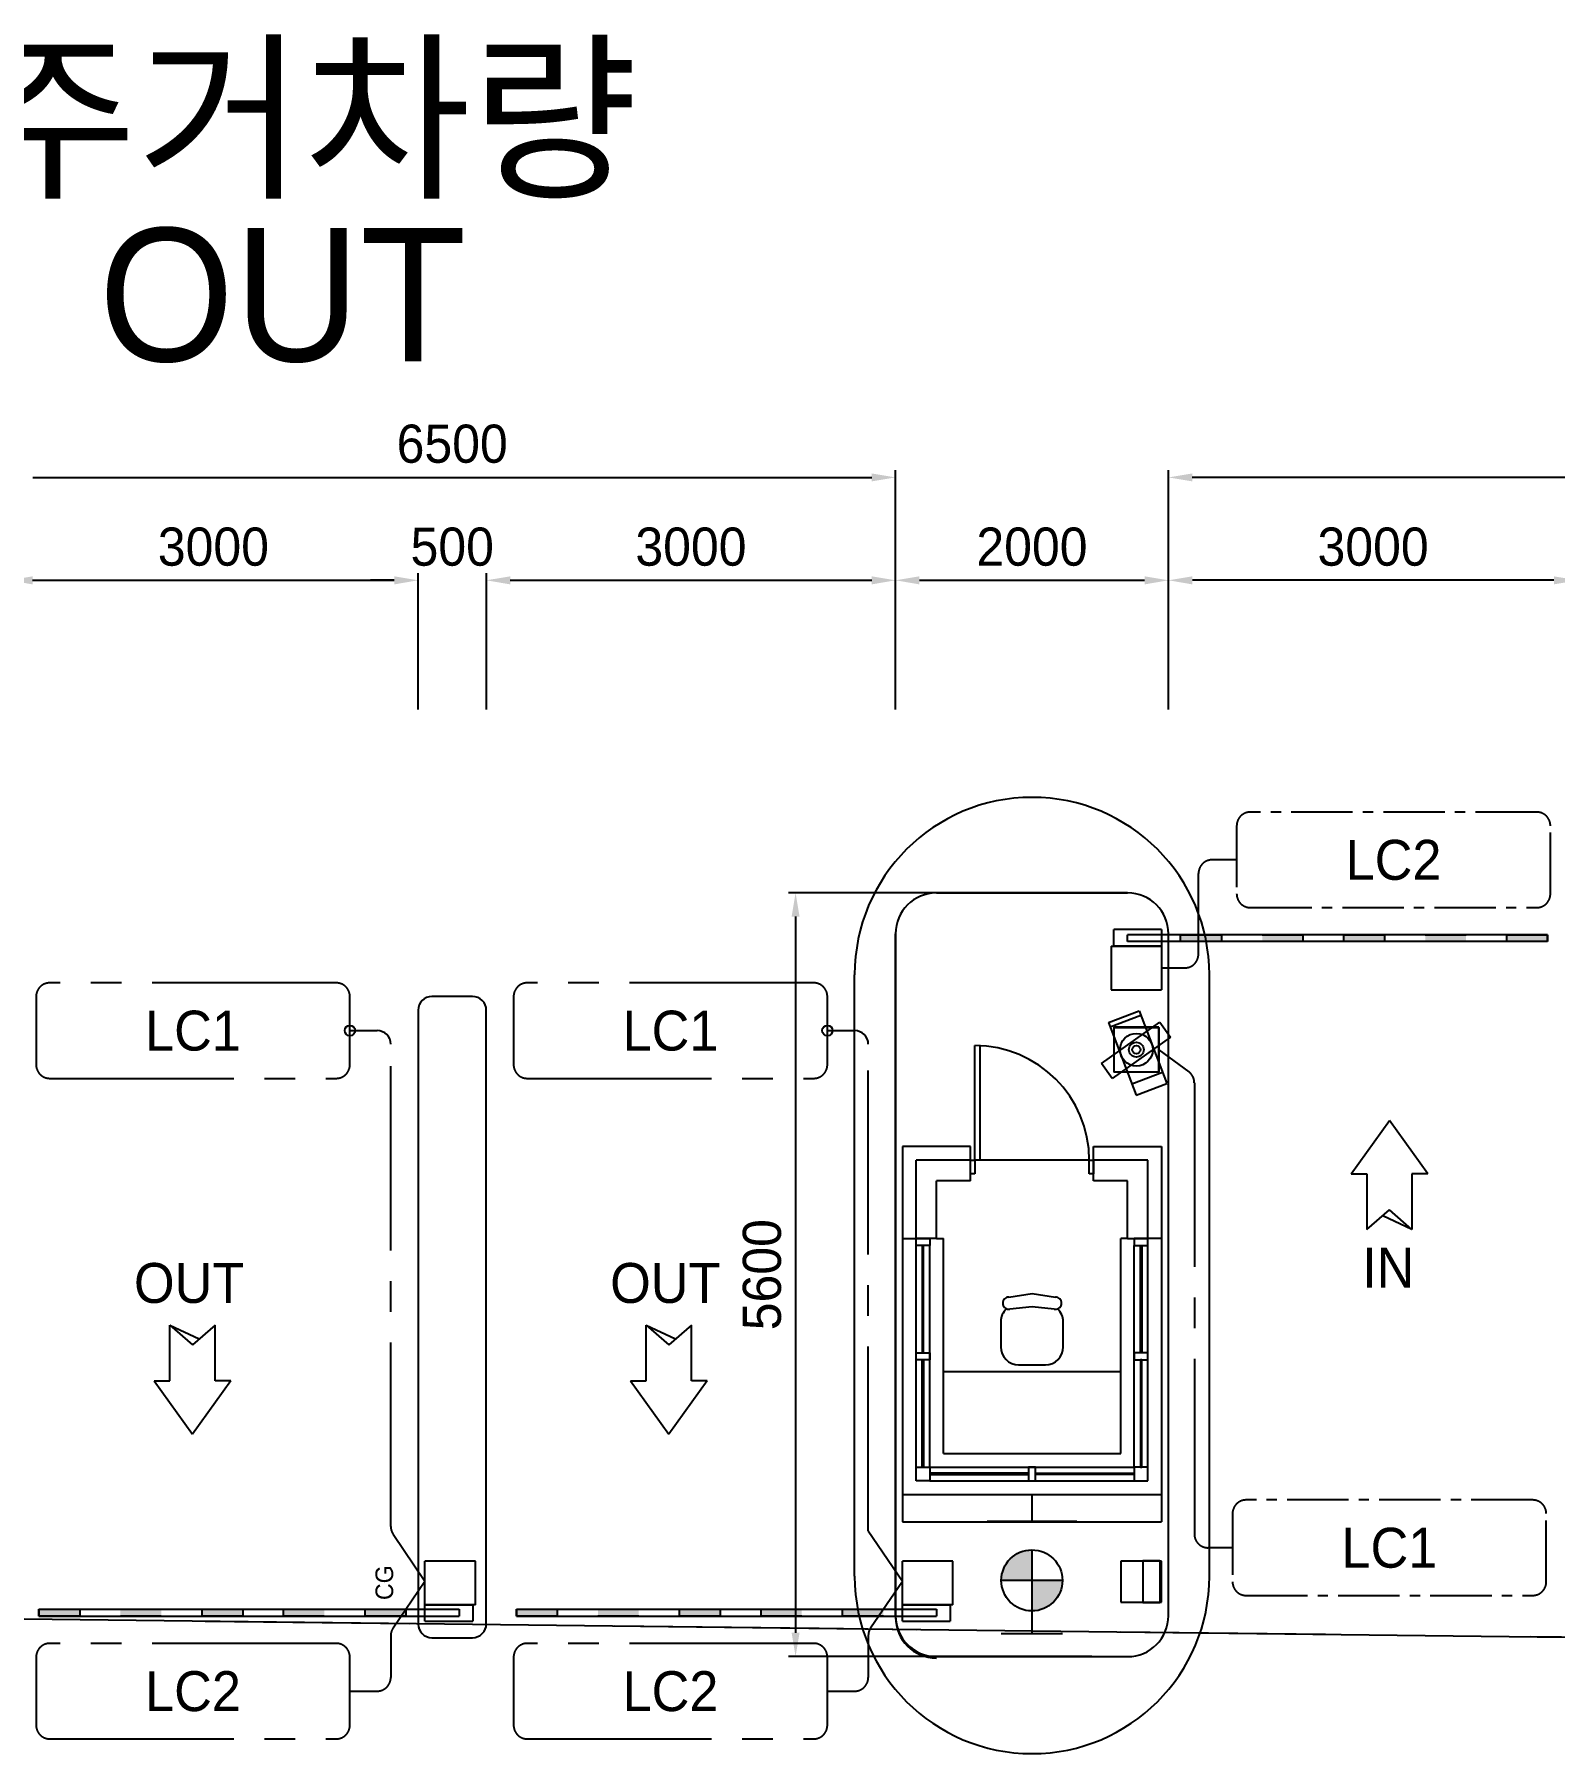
# Model space of a CAD drawing. Header units: millimetres. Extents: x 29838256 to 30236675, y -914750 to -833241.
# Drawn here: x 29924630 to 29935775, y -859853 to -847247 of the extents above; entities that cross this region are included whole.
import ezdxf
from ezdxf.enums import TextEntityAlignment as Align

# ---------------------------------------------------------------- set-up
doc = ezdxf.new("R2010")
doc.units = ezdxf.units.MM
doc.header["$LTSCALE"] = 600
doc.header["$MEASUREMENT"] = 0
doc.header["$PDSIZE"] = 1000
doc.linetypes.add('CENTER2', pattern=[1.125, 0.75, -0.125, 0.125, -0.125])
doc.linetypes.add('HIDDEN', pattern=[2, 1, -1])
doc.layers.get('0').update_dxf_attribs({"linetype": 'CONTINUOUS'})
doc.layers.get('DEFPOINTS').update_dxf_attribs({"linetype": 'CONTINUOUS'})
for name, color, linetype in [('e-plan', 9, 'CONTINUOUS'), ('e-text', 6, 'CONTINUOUS'), ('e-text-box', 7, 'CONTINUOUS'), ('Parking-D', 1, 'CONTINUOUS'), ('Parking-S', 3, 'CONTINUOUS')]:
    doc.layers.add(name, color=color, linetype=linetype)
doc.styles.add('돋움', font='Dotum.TTF')
doc.dimstyles.new('PARKING', dxfattribs={"dimscale": 1.5, "dimtxt": 80, "dimasz": 50, "dimexe": 15, "dimexo": 10, "dimgap": 30, "dimtad": 1, "dimdec": 0, "dimzin": 0, "dimdsep": 46, "dimtxsty": '돋움', "dimcen": 0.09, "dimclrd": 1, "dimclre": 1, "dimclrt": 3, "dimadec": 0, "dimazin": 0, "dimtfac": 1, "dimtdec": 0, "dimtix": 1, "dimtofl": 0, "dimtmove": 0, "dimatfit": 3, "dimfxl": 1, "dimtolj": 1, "dimtzin": 0, "dimarcsym": 0})

# ---------------------------------------------------------------- blocks, each defined once
blk = doc.blocks.new('*D1')
at = {"layer": 'DEFPOINTS', "color": 0, "transparency": 16777216}
for p in [(29932944, -851250), (29932944, -852232), (29935944, -852232)]:
    blk.add_point(p, dxfattribs=at)
at = {"layer": 'Parking-D', "color": 1, "lineweight": -2, "transparency": 16777216}
for p, q in [((29932944, -852197), (29932944, -851198)), ((29935944, -852197), (29935944, -851198)), ((29935769, -851250), (29933119, -851250))]:
    blk.add_line(p, q, dxfattribs=at)
at = {"layer": 'Parking-D', "color": 1, "transparency": 16777216}
for points in [[(29933119, -851221), (29933119, -851280), (29932944, -851250)], [(29935769, -851221), (29935769, -851280), (29935944, -851250)]]:
    blk.add_solid(points, dxfattribs=at)
at = {"layer": 'Parking-D', "color": 3, "transparency": 16777216, "insert": (29934444, -851005), "char_height": 280, "attachment_point": 5, "style": '돋움'}
blk.add_mtext('\\A1;3000', dxfattribs=at)
blk = doc.blocks.new('*D4')
at = {"layer": 'DEFPOINTS', "color": 0, "transparency": 16777216}
for p in [(29935944, -851250), (29935944, -852232), (29936444, -852232)]:
    blk.add_point(p, dxfattribs=at)
at = {"layer": 'Parking-D', "color": 1, "lineweight": -2, "transparency": 16777216}
for p, q in [((29935944, -852197), (29935944, -851198)), ((29936444, -852197), (29936444, -851198)), ((29935769, -851250), (29935594, -851250)), ((29936619, -851250), (29936794, -851250))]:
    blk.add_line(p, q, dxfattribs=at)
at = {"layer": 'Parking-D', "color": 1, "transparency": 16777216}
for points in [[(29935769, -851221), (29935769, -851280), (29935944, -851250)], [(29936619, -851221), (29936619, -851280), (29936444, -851250)]]:
    blk.add_solid(points, dxfattribs=at)
at = {"layer": 'Parking-D', "color": 3, "transparency": 16777216, "insert": (29936194, -851005), "char_height": 280, "attachment_point": 5, "style": '돋움'}
blk.add_mtext('\\A1;500', dxfattribs=at)
blk = doc.blocks.new('*D5')
at = {"layer": 'DEFPOINTS', "color": 0, "transparency": 16777216}
for p in [(29930943, -851250), (29927943, -852232), (29930943, -852232)]:
    blk.add_point(p, dxfattribs=at)
at = {"layer": 'Parking-D', "color": 1, "lineweight": -2, "transparency": 16777216}
for p, q in [((29927943, -852197), (29927943, -851198)), ((29930943, -852197), (29930943, -851198)), ((29928118, -851250), (29930768, -851250))]:
    blk.add_line(p, q, dxfattribs=at)
at = {"layer": 'Parking-D', "color": 1, "transparency": 16777216}
for points in [[(29928118, -851221), (29928118, -851280), (29927943, -851250)], [(29930768, -851221), (29930768, -851280), (29930943, -851250)]]:
    blk.add_solid(points, dxfattribs=at)
at = {"layer": 'Parking-D', "color": 3, "transparency": 16777216, "insert": (29929443, -851005), "char_height": 280, "attachment_point": 5, "style": '돋움'}
blk.add_mtext('\\A1;3000', dxfattribs=at)
blk = doc.blocks.new('*D7')
at = {"layer": 'DEFPOINTS', "color": 0, "transparency": 16777216}
for p in [(29927443, -851250), (29924442, -852232), (29927443, -852232)]:
    blk.add_point(p, dxfattribs=at)
at = {"layer": 'Parking-D', "color": 1, "lineweight": -2, "transparency": 16777216}
for p, q in [((29924442, -852197), (29924442, -851198)), ((29927443, -852197), (29927443, -851198)), ((29924617, -851250), (29927268, -851250))]:
    blk.add_line(p, q, dxfattribs=at)
at = {"layer": 'Parking-D', "color": 1, "transparency": 16777216}
for points in [[(29924617, -851221), (29924617, -851280), (29924442, -851250)], [(29927268, -851221), (29927268, -851280), (29927443, -851250)]]:
    blk.add_solid(points, dxfattribs=at)
at = {"layer": 'Parking-D', "color": 3, "transparency": 16777216, "insert": (29925942, -851005), "char_height": 280, "attachment_point": 5, "style": '돋움'}
blk.add_mtext('\\A1;3000', dxfattribs=at)
blk = doc.blocks.new('*D8')
at = {"layer": 'DEFPOINTS', "color": 0, "transparency": 16777216}
for p in [(29927943, -851250), (29927443, -852232), (29927943, -852232)]:
    blk.add_point(p, dxfattribs=at)
at = {"layer": 'Parking-D', "color": 1, "lineweight": -2, "transparency": 16777216}
for p, q in [((29927443, -852197), (29927443, -851198)), ((29927943, -852197), (29927943, -851198)), ((29927268, -851250), (29927093, -851250)), ((29928118, -851250), (29928293, -851250))]:
    blk.add_line(p, q, dxfattribs=at)
at = {"layer": 'Parking-D', "color": 1, "transparency": 16777216}
for points in [[(29927268, -851221), (29927268, -851280), (29927443, -851250)], [(29928118, -851221), (29928118, -851280), (29927943, -851250)]]:
    blk.add_solid(points, dxfattribs=at)
at = {"layer": 'Parking-D', "color": 3, "transparency": 16777216, "insert": (29927693, -851005), "char_height": 280, "attachment_point": 5, "style": '돋움'}
blk.add_mtext('\\A1;500', dxfattribs=at)
blk = doc.blocks.new('*D9')
at = {"layer": 'DEFPOINTS', "color": 0, "transparency": 16777216}
for p in [(29932944, -851250), (29930943, -852232), (29932944, -852232)]:
    blk.add_point(p, dxfattribs=at)
at = {"layer": 'Parking-D', "color": 1, "lineweight": -2, "transparency": 16777216}
for p, q in [((29930943, -852197), (29930943, -851198)), ((29932944, -852197), (29932944, -851198)), ((29931118, -851250), (29932769, -851250))]:
    blk.add_line(p, q, dxfattribs=at)
at = {"layer": 'Parking-D', "color": 1, "transparency": 16777216}
for points in [[(29931118, -851221), (29931118, -851280), (29930943, -851250)], [(29932769, -851221), (29932769, -851280), (29932944, -851250)]]:
    blk.add_solid(points, dxfattribs=at)
at = {"layer": 'Parking-D', "color": 3, "transparency": 16777216, "insert": (29931943, -851005), "char_height": 280, "attachment_point": 5, "style": '돋움'}
blk.add_mtext('\\A1;2000', dxfattribs=at)
blk = doc.blocks.new('*D915')
at = {"layer": 'DEFPOINTS', "color": 0, "transparency": 16777216}
for p in [(29932418, -853541), (29930210, -859141), (29932418, -859141)]:
    blk.add_point(p, dxfattribs=at)
at = {"layer": 'Parking-D', "color": 1, "lineweight": -2, "transparency": 16777216}
for p, q in [((29932383, -853541), (29930158, -853541)), ((29930210, -853716), (29930210, -858966)), ((29932383, -859141), (29930158, -859141))]:
    blk.add_line(p, q, dxfattribs=at)
at = {"layer": 'Parking-D', "color": 1, "transparency": 16777216}
for points in [[(29930181, -853716), (29930239, -853716), (29930210, -853541)], [(29930181, -858966), (29930239, -858966), (29930210, -859141)]]:
    blk.add_solid(points, dxfattribs=at)
at = {"layer": 'Parking-D', "color": 3, "transparency": 16777216, "insert": (29929965, -856341), "char_height": 280, "attachment_point": 5, "rotation": 90, "style": '돋움'}
blk.add_mtext('\\A1;5600', dxfattribs=at)

msp = doc.modelspace()

# ---------------------------------------------------------------- hatches: boundary and pattern name
at = {"layer": 'Parking-S'}
h = msp.add_hatch(color=3, dxfattribs=at)
h.paths.add_polyline_path([(29932166.1, -858582.7), (29931942.2, -858582.7), (29931942.2, -858806.6, 0.4142136)])
h.paths.add_polyline_path([(29931942.2, -858358.7, 0.4142136), (29931718.2, -858582.7), (29931942.2, -858582.7)])

# ---------------------------------------------------------------- linework, layer by layer
at = {"color": 4}
for p, q in [((29926942.6, -854551.6), (29927142.6, -854551.6)), ((29930443.2, -854551.6), (29930643.2, -854551.6))]:
    msp.add_line(p, q, dxfattribs=at)
for centre in [(29926942.6, -854551.6), (29930443.2, -854551.6)]:
    msp.add_circle(centre, 38.2, dxfattribs=at)
for centre in [(29927142.6, -854651.6), (29930643.2, -854651.6)]:
    msp.add_arc(centre, 100, 0, 90, dxfattribs=at)
at = {"layer": 'e-plan'}
for p, q in [((29931243.3, -853541.5), (29932643.5, -853541.5)), ((29930943.2, -858852.3), (29930943.2, -853841.5)), ((29932943.6, -858852.3), (29932943.6, -853841.5)), ((29930643.2, -858552.3), (29930643.2, -854141.6)), ((29933243.6, -858552.3), (29933243.6, -854141.6)), ((29931523.3, -855501.8), (29931523.3, -854661.6)), ((29931563.3, -855501.8), (29931563.3, -854662.6)), ((29931493.3, -855401.8), (29930993.2, -855401.8)), ((29930993.2, -855401.8), (29930993.2, -856076.9)), ((29931493.3, -855501.8), (29931493.3, -855401.8)), ((29932393.5, -855501.8), (29932393.5, -855401.8)), ((29932393.5, -855401.8), (29932893.6, -855401.8)), ((29932893.6, -855401.8), (29932893.6, -856076.9)), ((29931093.3, -856076.9), (29931093.3, -855501.8)), ((29931493.3, -855501.8), (29931093.3, -855501.8)), ((29931493.3, -855651.8), (29931493.3, -855501.8)), ((29931493.3, -855601.8), (29931493.3, -855501.8)), ((29931493.3, -855501.8), (29931523.3, -855501.8)), ((29931523.3, -855601.8), (29931493.3, -855601.8)), ((29932363.5, -855501.8), (29931523.3, -855501.8)), ((29931523.3, -855501.8), (29931523.3, -855601.8)), ((29932363.5, -855601.8), (29932363.5, -855501.8)), ((29932363.5, -855501.8), (29932393.5, -855501.8)), ((29932393.5, -855601.8), (29932363.5, -855601.8)), ((29932793.5, -855501.8), (29932393.5, -855501.8)), ((29932393.5, -855651.8), (29932393.5, -855501.8)), ((29932393.5, -855501.8), (29932393.5, -855601.8)), ((29932793.5, -856076.9), (29932793.5, -855501.8)), ((29931243.3, -856076.9), (29931243.3, -855651.8)), ((29931493.3, -855651.8), (29931243.3, -855651.8)), ((29932643.5, -855651.8), (29932393.5, -855651.8)), ((29932643.5, -856076.9), (29932643.5, -855651.8)), ((29930993.2, -856076.9), (29930993.2, -857952.2)), ((29930993.2, -856076.9), (29931093.3, -856076.9)), ((29931243.3, -856076.9), (29931093.3, -856076.9)), ((29931093.3, -856126.9), (29931093.3, -856076.9)), ((29931093.3, -856076.9), (29931193.3, -856076.9)), ((29931093.3, -857752.2), (29931093.3, -856126.9)), ((29931193.3, -856126.9), (29931093.3, -856126.9)), ((29931138.3, -856126.9), (29931138.3, -856914.5)), ((29931148.3, -856126.9), (29931138.3, -856126.9)), ((29931148.3, -856914.5), (29931148.3, -856126.9)), ((29931193.3, -856076.9), (29931193.3, -856126.9)), ((29931193.3, -857752.2), (29931193.3, -856126.9)), ((29931243.3, -856076.9), (29931293.3, -856076.9)), ((29931293.3, -857652.1), (29931293.3, -856076.9)), ((29932593.5, -857652.1), (29932593.5, -856076.9)), ((29932643.5, -856076.9), (29932593.5, -856076.9)), ((29932643.5, -856076.9), (29932793.5, -856076.9)), ((29932793.5, -856076.9), (29932693.5, -856076.9)), ((29932693.5, -856076.9), (29932693.5, -856126.9)), ((29932693.5, -857752.2), (29932693.5, -856126.9)), ((29932693.5, -856126.9), (29932793.5, -856126.9)), ((29932738.5, -856914.5), (29932738.5, -856126.9)), ((29932738.5, -856126.9), (29932748.5, -856126.9)), ((29932748.5, -856126.9), (29932748.5, -856914.5)), ((29932893.6, -856076.9), (29932793.5, -856076.9)), ((29932793.5, -856126.9), (29932793.5, -856076.9)), ((29932793.5, -857752.2), (29932793.5, -856126.9)), ((29932893.6, -856076.9), (29932893.6, -857952.2)), ((29931772.8, -856506.1), (29931943.7, -856479)), ((29931943.7, -856479), (29931943.7, -856478.9)), ((29931943.7, -856478.9), (29931944.1, -856479)), ((29931944.1, -856479), (29931944.5, -856478.9)), ((29931944.5, -856478.9), (29931944.5, -856479)), ((29931944.5, -856479), (29932115.3, -856506.1)), ((29931944.1, -856577.8), (29931781.3, -856593.7)), ((29932106.9, -856593.7), (29931944.1, -856577.8)), ((29931714.5, -856686.4), (29931714.5, -856871.1)), ((29932172.3, -856871.1), (29932172.3, -856686.4)), ((29931093.3, -856964.5), (29931093.3, -856914.5)), ((29931093.3, -856914.5), (29931193.3, -856914.5)), ((29931193.3, -856964.5), (29931093.3, -856964.5)), ((29931138.3, -856914.5), (29931148.3, -856914.5)), ((29931138.3, -857752.2), (29931138.3, -856964.5)), ((29931138.3, -856964.5), (29931148.3, -856964.5)), ((29931148.3, -856964.5), (29931148.3, -857752.2)), ((29931193.3, -856914.5), (29931193.3, -856964.5)), ((29931845.3, -857002), (29932041.5, -857002)), ((29932793.5, -856914.5), (29932693.5, -856914.5)), ((29932693.5, -856914.5), (29932693.5, -856964.5)), ((29932693.5, -856964.5), (29932793.5, -856964.5)), ((29932748.5, -856914.5), (29932738.5, -856914.5)), ((29932748.5, -856964.5), (29932738.5, -856964.5)), ((29932738.5, -856964.5), (29932738.5, -857752.2)), ((29932748.5, -857752.2), (29932748.5, -856964.5)), ((29932793.5, -856964.5), (29932793.5, -856914.5)), ((29931293.3, -857052), (29932593.5, -857052)), ((29931093.3, -857852.2), (29931093.3, -857752.2)), ((29931093.3, -857752.2), (29931193.3, -857752.2)), ((29931148.3, -857752.2), (29931138.3, -857752.2)), ((29931193.3, -857752.2), (29932693.5, -857752.2)), ((29931193.3, -857752.2), (29931193.3, -857852.2)), ((29931293.3, -857652.1), (29932593.5, -857652.1)), ((29931968.4, -857752.2), (29931918.4, -857752.2)), ((29931918.4, -857752.2), (29931918.4, -857852.2)), ((29931968.4, -857852.2), (29931968.4, -857752.2)), ((29932793.5, -857752.2), (29932693.5, -857752.2)), ((29932693.5, -857752.2), (29932693.5, -857852.2)), ((29932738.5, -857752.2), (29932748.5, -857752.2)), ((29932793.5, -857852.2), (29932793.5, -857752.2)), ((29931193.3, -857852.2), (29931093.3, -857852.2)), ((29931918.4, -857797.2), (29931193.3, -857797.2)), ((29931193.3, -857797.2), (29931193.3, -857807.2)), ((29931193.3, -857807.2), (29931918.4, -857807.2)), ((29931193.3, -857852.2), (29932693.5, -857852.2)), ((29931918.4, -857807.2), (29931918.4, -857797.2)), ((29931918.4, -857852.2), (29931968.4, -857852.2)), ((29931968.4, -857807.2), (29931968.4, -857797.2)), ((29931968.4, -857797.2), (29932693.5, -857797.2)), ((29932693.5, -857807.2), (29931968.4, -857807.2)), ((29932693.5, -857797.2), (29932693.5, -857807.2)), ((29932693.5, -857852.2), (29932793.5, -857852.2)), ((29930993.2, -857952.2), (29932893.6, -857952.2)), ((29930993.2, -857952.2), (29930993.2, -858152.2)), ((29931943.4, -858152.2), (29931943.4, -857952.2)), ((29932893.6, -857952.2), (29932893.6, -858152.2)), ((29930993.2, -858152.2), (29932893.6, -858152.2)), ((29931243.3, -859141.5), (29932643.5, -859141.5))]:
    msp.add_line(p, q, dxfattribs=at)
at = {"layer": 'e-plan', "linetype": 'HIDDEN', "ltscale": 2.5}
for p, q in [((29930382, -858936.4), (29917566.1, -858788.5)), ((29930382, -858936.4), (29917566.1, -858788.5)), ((29946094.7, -859117.8), (29930382, -858936.4)), ((29946094.7, -859117.8), (29930382, -858936.4))]:
    msp.add_line(p, q, dxfattribs=at)
at = {"layer": 'e-plan', "color": 9, "ltscale": 0.5}
msp.add_line((29923938.9, -858856.9), (29939969.7, -859046.5), dxfattribs=at)
at = {"layer": 'e-plan'}
for centre, radius, start, end in [((29931943.4, -854141.6), 1300.2, 0, 180), ((29931243.3, -853841.5), 300, 90, 180), ((29932643.5, -853841.5), 300, 0, 90), ((29931523.3, -855501.8), 840.1, 0, 90), ((29931772.9, -856550), 44, 112.64197, 135.19503), ((29931772.8, -856549.8), 43.7, 90.00536, 112.63447), ((29932115.3, -856549.8), 43.7, 67.36554, 89.99463), ((29932115.2, -856550), 44, 44.80497, 67.35803), ((29931845.5, -856686.4), 130.9, 132.97073, 180.02845), ((29931773.3, -856550.3), 44.5, 157.63377, 180.00525), ((29931773.3, -856550.3), 44.5, 179.99475, 202.36623), ((29931773.1, -856550.2), 44.3, 135.19492, 157.64128), ((29931773.1, -856550.4), 44.3, 202.35873, 224.80509), ((29931772.9, -856550.6), 44, 224.80497, 247.35803), ((29931772.8, -856550.8), 43.7, 247.36553, 269.99463), ((29931772.8, -856550.8), 43.7, 270.00064, 281.13995), ((29932115.3, -856550.8), 43.7, 258.86006, 269.99935), ((29932115.3, -856550.8), 43.7, 270.00536, 292.63446), ((29932041.3, -856686.4), 130.9, 359.97166, 46.79189), ((29932115.2, -856550.6), 44, 292.64197, 315.19503), ((29932115, -856550.2), 44.3, 22.35873, 44.80509), ((29932115, -856550.4), 44.3, 315.19491, 337.64127), ((29932114.8, -856550.3), 44.5, 359.99475, 22.36623), ((29932114.8, -856550.3), 44.5, 337.63376, 0.00524), ((29931845.4, -856871.2), 130.9, 179.96112, 269.96112), ((29932041.4, -856871.2), 130.9, 270.03888, 0.03888), ((29931943.4, -858552.3), 1300.2, 180, 0), ((29931243.3, -858852.3), 300, 180, 270), ((29932643.5, -858841.4), 300, 270, 0)]:
    msp.add_arc(centre, radius, start, end, dxfattribs=at)
at = {"layer": 'e-text-box'}
msp.add_line((29931614.2, -858148.8), (29932272.6, -858148.8), dxfattribs=at)
at = {"layer": 'Parking-D', "color": 1}
for p, q in [((29930943.2, -852196.9, 1073.6), (29930943.2, -850443.1, 1073.6)), ((29932943.6, -852196.9, 1073.6), (29932943.6, -850443.1, 1073.6)), ((29924617.2, -850495.6, 1073.6), (29930768.2, -850495.6, 1073.6)), ((29939269.7, -850495.6, 1073.6), (29933118.6, -850495.6, 1073.6))]:
    msp.add_line(p, q, dxfattribs=at)
for points in [[(29930768.2, -850466.5, 1073.6), (29930768.2, -850524.8, 1073.6), (29930943.2, -850495.6, 1073.6)], [(29933118.6, -850466.5, 1073.6), (29933118.6, -850524.8, 1073.6), (29932943.6, -850495.6, 1073.6)]]:
    msp.add_solid(points, dxfattribs=at)
at = {"layer": 'Parking-S', "color": 4, "linetype": 'CENTER2', "ltscale": 3}
for p, q in [((29933443.7, -853299.4), (29933263.9, -853299.4)), ((29933163.9, -853991.5), (29933163.9, -853399.4)), ((29927242.6, -858187.9), (29927242.6, -854651.6)), ((29930743.2, -858218.6), (29930743.2, -854651.6)), ((29933133.5, -854933.7), (29933133.5, -858242.9)), ((29933413.3, -858342.9), (29933233.5, -858342.9)), ((29927242.6, -858986.7), (29927242.6, -859294.4)), ((29930743.2, -858986.7), (29930743.2, -859294.4)), ((29926942.6, -859394.4), (29927142.6, -859394.4)), ((29930443.2, -859394.4), (29930643.2, -859394.4))]:
    msp.add_line(p, q, dxfattribs=at)
at = {"layer": 'Parking-S', "color": 2}
for p, q in [((29932643.5, -853541.5), (29931243.3, -853541.5)), ((29930943.2, -853841.5), (29930943.2, -858852.3)), ((29932943.6, -858852.3), (29932943.6, -853841.5)), ((29932452.4, -854792.7), (29932879.6, -854488.9)), ((29932503.8, -854491.3), (29932728.2, -854405.9)), ((29932503.8, -854491.3), (29932706.7, -855024.1)), ((29932516.3, -854524), (29932740.6, -854438.6)), ((29932728.2, -854405.9), (29932931, -854938.7)), ((29932879.6, -854488.9), (29932957.6, -854598.6)), ((29932957.6, -854598.6), (29932530.5, -854902.5)), ((29932543.9, -854527.6), (29932872.5, -854527.6)), ((29932543.9, -854527.6), (29932543.9, -854856.3)), ((29932544.5, -854855.7), (29932544.5, -854527)), ((29932873.2, -854527), (29932544.5, -854527)), ((29932872.5, -854527.6), (29932872.5, -854856.3)), ((29932873.2, -854855.7), (29932873.2, -854527)), ((29932530.5, -854902.5), (29932452.4, -854792.7)), ((29932872.5, -854856.3), (29932543.9, -854856.3)), ((29932873.2, -854855.7), (29932544.5, -854855.7)), ((29932900.8, -854859.3), (29932676.4, -854944.7)), ((29932706.7, -855024.1), (29932931, -854938.7)), ((29932893.6, -858442.3), (29932593.5, -858442.3)), ((29932593.5, -858442.3), (29932593.5, -858742.3)), ((29932756.5, -858437.3), (29932881.6, -858437.3)), ((29932756.5, -858437.3), (29932756.5, -858747.3)), ((29932881.6, -858437.3), (29932881.6, -858747.3)), ((29932893.6, -858742.3), (29932893.6, -858442.3)), ((29932593.5, -858742.3), (29932893.6, -858742.3)), ((29932881.6, -858747.3), (29932756.5, -858747.3)), ((29931243.3, -859141.5), (29932643.5, -859141.5))]:
    msp.add_line(p, q, dxfattribs=at)
at = {"layer": 'Parking-S', "color": 2, "linetype": 'Continuous'}
for p, q in [((29932893.6, -853811.5), (29932542.2, -853811.5)), ((29932542.2, -853931.5), (29932542.2, -853811.5)), ((29932643, -853899.3), (29932643, -853849.5)), ((29935723.4, -853849.5), (29932643, -853849.5)), ((29932893.6, -853811.5), (29932893.6, -853931.5)), ((29935723.4, -853899.3), (29935723.4, -853849.5)), ((29935723.4, -853849.5), (29935723.4, -853899.3)), ((29935723.4, -853849.5), (29935723.4, -853899.3)), ((29932523.5, -853931.5), (29932893.6, -853931.5)), ((29932523.5, -853931.5), (29932523.5, -854251.6)), ((29932893.6, -853931.5), (29932542.2, -853931.5)), ((29935723.4, -853899.3), (29932643, -853899.3)), ((29932893.6, -853931.5), (29932893.6, -854251.6)), ((29932523.5, -854251.6), (29932893.6, -854251.6)), ((29927862.7, -858442.3), (29927492.7, -858442.3)), ((29927492.7, -858762.3), (29927492.7, -858442.3)), ((29927862.7, -858762.3), (29927862.7, -858442.3)), ((29930993.2, -858762.3), (29930993.2, -858442.3)), ((29931363.3, -858442.3), (29930993.2, -858442.3)), ((29931363.3, -858762.3), (29931363.3, -858442.3)), ((29927862.7, -858762.3), (29927492.7, -858762.3)), ((29927492.7, -858762.3), (29927844.1, -858762.3)), ((29927492.7, -858882.3), (29927492.7, -858762.3)), ((29927844.1, -858762.3), (29927844.1, -858882.3)), ((29930993.2, -858882.3), (29930993.2, -858762.3)), ((29930993.2, -858762.3), (29931344.6, -858762.3)), ((29931363.3, -858762.3), (29930993.2, -858762.3)), ((29931344.6, -858762.3), (29931344.6, -858882.3)), ((29924662.9, -858794.5), (29924662.9, -858844.3)), ((29924662.9, -858844.3), (29924662.9, -858794.5)), ((29924662.9, -858844.3), (29924662.9, -858794.5)), ((29924662.9, -858794.5), (29927743.3, -858794.5)), ((29924662.9, -858844.3), (29927743.3, -858844.3)), ((29927492.7, -858882.3), (29927844.1, -858882.3)), ((29927743.3, -858794.5), (29927743.3, -858844.3)), ((29928163.5, -858794.5), (29931243.9, -858794.5)), ((29928163.5, -858844.3), (29928163.5, -858794.5)), ((29928163.5, -858844.3), (29928163.5, -858794.5)), ((29928163.5, -858794.5), (29928163.5, -858844.3)), ((29928163.5, -858844.3), (29931243.9, -858844.3)), ((29930993.2, -858882.3), (29931344.6, -858882.3)), ((29931243.9, -858794.5), (29931243.9, -858844.3))]:
    msp.add_line(p, q, dxfattribs=at)
at = {"layer": 'Parking-S', "color": 1, "linetype": 'Continuous'}
for p, q in [((29933033.1, -853899.3), (29933033.1, -853849.5)), ((29933033.1, -853849.5), (29933332, -853849.5)), ((29933332, -853849.5), (29933332, -853899.3)), ((29933630.9, -853849.5), (29933929.8, -853849.5)), ((29933929.8, -853849.5), (29933929.8, -853899.3)), ((29934228.7, -853849.5), (29934527.7, -853849.5)), ((29934228.7, -853899.3), (29934228.7, -853849.5)), ((29934527.7, -853849.5), (29934527.7, -853899.3)), ((29934826.6, -853849.5), (29935125.5, -853849.5)), ((29935424.4, -853849.5), (29935723.4, -853849.5)), ((29935424.4, -853899.3), (29935424.4, -853849.5)), ((29933332, -853899.3), (29933033.1, -853899.3)), ((29933929.8, -853899.3), (29933630.9, -853899.3)), ((29934527.7, -853899.3), (29934228.7, -853899.3)), ((29935125.5, -853899.3), (29934826.6, -853899.3)), ((29935723.4, -853899.3), (29935424.4, -853899.3)), ((29924662.9, -858794.5), (29924961.8, -858794.5)), ((29924961.8, -858844.3), (29924662.9, -858844.3)), ((29924961.8, -858794.5), (29924961.8, -858844.3)), ((29925260.7, -858794.5), (29925559.6, -858794.5)), ((29925559.6, -858844.3), (29925260.7, -858844.3)), ((29925858.6, -858794.5), (29926157.5, -858794.5)), ((29925858.6, -858844.3), (29925858.6, -858794.5)), ((29926157.5, -858844.3), (29925858.6, -858844.3)), ((29926157.5, -858794.5), (29926157.5, -858844.3)), ((29926456.4, -858794.5), (29926755.3, -858794.5)), ((29926456.4, -858844.3), (29926456.4, -858794.5)), ((29926755.3, -858844.3), (29926456.4, -858844.3)), ((29927054.2, -858844.3), (29927054.2, -858794.5)), ((29927054.2, -858794.5), (29927353.2, -858794.5)), ((29927353.2, -858844.3), (29927054.2, -858844.3)), ((29927353.2, -858794.5), (29927353.2, -858844.3)), ((29928163.5, -858794.5), (29928462.4, -858794.5)), ((29928462.4, -858844.3), (29928163.5, -858844.3)), ((29928462.4, -858794.5), (29928462.4, -858844.3)), ((29928761.3, -858794.5), (29929060.2, -858794.5)), ((29929060.2, -858844.3), (29928761.3, -858844.3)), ((29929359.1, -858844.3), (29929359.1, -858794.5)), ((29929359.1, -858794.5), (29929658.1, -858794.5)), ((29929658.1, -858844.3), (29929359.1, -858844.3)), ((29929658.1, -858794.5), (29929658.1, -858844.3)), ((29929957, -858844.3), (29929957, -858794.5)), ((29929957, -858794.5), (29930255.9, -858794.5)), ((29930255.9, -858844.3), (29929957, -858844.3)), ((29930554.8, -858794.5), (29930853.7, -858794.5)), ((29930554.8, -858844.3), (29930554.8, -858794.5)), ((29930853.7, -858844.3), (29930554.8, -858844.3))]:
    msp.add_line(p, q, dxfattribs=at)
at = {"layer": 'Parking-S', "color": 4, "linetype": 'CENTER2'}
for p, q in [((29932893.6, -854091.5), (29933063.8, -854091.5)), ((29932873.2, -854692), (29933092.6, -854853)), ((29927259.9, -858244), (29927492.7, -858587.3)), ((29930743.2, -858218.6), (29930993.2, -858587.3)), ((29927259.9, -858930.6), (29927492.7, -858587.3)), ((29930760.4, -858930.6), (29930993.2, -858587.3))]:
    msp.add_line(p, q, dxfattribs=at)
at = {"layer": 'Parking-S', "color": 6}
for p, q in [((29934282.8, -855602), (29934563.5, -855210.1)), ((29934844.1, -855602), (29934563.5, -855210.1)), ((29934282.8, -855602), (29934397.9, -855602)), ((29934397.9, -855602), (29934397.9, -856010.1)), ((29934844.1, -855602), (29934729, -855602)), ((29934729, -855602), (29934729, -856010.1)), ((29934397.9, -856010.1), (29934563.5, -855866.2)), ((29934729, -856010.1), (29934563.5, -855866.2)), ((29934729, -856010.1), (29934514.3, -855909)), ((29925623.8, -857119.3), (29925623.8, -856711.3)), ((29925623.8, -856711.3), (29925789.3, -856855.1)), ((29925623.8, -856711.3), (29925838.5, -856812.4)), ((29925954.9, -856711.3), (29925789.3, -856855.1)), ((29925954.9, -857119.3), (29925954.9, -856711.3)), ((29929114.8, -857119.3), (29929114.8, -856711.3)), ((29929114.8, -856711.3), (29929280.4, -856855.1)), ((29929114.8, -856711.3), (29929329.6, -856812.4)), ((29929445.9, -856711.3), (29929280.4, -856855.1)), ((29929445.9, -857119.3), (29929445.9, -856711.3)), ((29925508.7, -857119.3), (29925789.3, -857511.2)), ((29925508.7, -857119.3), (29925623.8, -857119.3)), ((29926070, -857119.3), (29925789.3, -857511.2)), ((29926070, -857119.3), (29925954.9, -857119.3)), ((29928999.7, -857119.3), (29929280.4, -857511.2)), ((29928999.7, -857119.3), (29929114.8, -857119.3)), ((29929561, -857119.3), (29929280.4, -857511.2)), ((29929561, -857119.3), (29929445.9, -857119.3))]:
    msp.add_line(p, q, dxfattribs=at)
at = {"layer": 'Parking-S', "color": 3}
for p, q in [((29931942.2, -858358.7), (29931942.2, -858973.9)), ((29932166.1, -858582.7), (29931718.2, -858582.7)), ((29932166.1, -858973.9), (29931718.2, -858973.9))]:
    msp.add_line(p, q, dxfattribs=at)
at = {"layer": 'Parking-S', "color": 0, "linetype": 'CENTER2', "elevation": 0}
for points in [[(29933443.7, -853049.4), (29933443.7, -853549.5, 0.4142136), (29933543.7, -853649.5), (29935644, -853649.5, 0.4142136), (29935744, -853549.5), (29935744, -853049.4, 0.4142136), (29935644, -852949.4), (29933543.7, -852949.4, 0.4142136)], [(29933413.3, -858092.9), (29933413.3, -858592.9, 0.4142136), (29933513.3, -858693), (29935613.6, -858693, 0.4142136), (29935713.7, -858592.9), (29935713.7, -858092.9, 0.4142136), (29935613.6, -857992.8), (29933513.3, -857992.8, 0.4142136)]]:
    msp.add_lwpolyline(points, format="xyb", close=True, dxfattribs=at)
at = {"layer": 'Parking-S', "color": 0, "linetype": 'CENTER2', "ltscale": 3, "elevation": 0}
for points in [[(29926942.6, -854801.7), (29926942.6, -854301.6, 0.4142136), (29926842.6, -854201.6), (29924742.2, -854201.6, 0.4142136), (29924642.2, -854301.6), (29924642.2, -854801.7, 0.4142136), (29924742.2, -854901.7), (29926842.6, -854901.7, 0.4142136)], [(29930443.2, -854801.7), (29930443.2, -854301.6, 0.4142136), (29930343.1, -854201.6), (29928242.8, -854201.6, 0.4142136), (29928142.8, -854301.6), (29928142.8, -854801.7, 0.4142136), (29928242.8, -854901.7), (29930343.1, -854901.7, 0.4142136)], [(29926942.6, -859644.5), (29926942.6, -859144.4, 0.4142136), (29926842.6, -859044.4), (29924742.2, -859044.4, 0.4142136), (29924642.2, -859144.4), (29924642.2, -859644.5, 0.4142136), (29924742.2, -859744.5), (29926842.6, -859744.5, 0.4142136)], [(29930443.2, -859644.5), (29930443.2, -859144.4, 0.4142136), (29930343.1, -859044.4), (29928242.8, -859044.4, 0.4142136), (29928142.8, -859144.4), (29928142.8, -859644.5, 0.4142136), (29928242.8, -859744.5), (29930343.1, -859744.5, 0.4142136)]]:
    msp.add_lwpolyline(points, format="xyb", close=True, dxfattribs=at)
at = {"layer": 'Parking-S', "color": 2, "elevation": 0}
msp.add_lwpolyline([(29927442.7, -858902.3, 0.4142136), (29927542.7, -859002.4), (29927842.7, -859002.4, 0.4142136), (29927942.7, -858902.3), (29927942.7, -854401.6, 0.4142136), (29927842.7, -854301.6), (29927542.7, -854301.6, 0.4142136), (29927442.7, -854401.6)], format="xyb", close=True, dxfattribs=at)
at = {"layer": 'Parking-S'}
for radius in [120, 54.4, 30]:
    msp.add_circle((29932708.5, -854691.6), radius, dxfattribs=at)
at = {"layer": 'Parking-S', "color": 3}
msp.add_circle((29931942.2, -858582.7), 224, dxfattribs=at)
at = {"layer": 'Parking-S', "color": 4, "linetype": 'CENTER2', "ltscale": 3}
for centre, start, end in [((29933263.9, -853399.4), 90, 180), ((29933063.8, -853991.5), 270, 0), ((29933033.4, -854933.7), 0, 53.72356), ((29933233.5, -858242.9), 180, 270), ((29927142.6, -859294.4), 270, 0), ((29930643.2, -859294.4), 270, 0)]:
    msp.add_arc(centre, 100, start, end, dxfattribs=at)
at = {"layer": 'Parking-S', "color": 2}
for centre, start, end in [((29931243.3, -853841.5), 90, 180), ((29932643.5, -853841.5), 0, 90), ((29931243.3, -858841.4), 180, 270), ((29932643.5, -858841.4), 270, 0)]:
    msp.add_arc(centre, 300, start, end, dxfattribs=at)
at = {"layer": 'Parking-S', "color": 4, "linetype": 'CENTER2'}
for centre, start, end in [((29927342.6, -858187.9), 180, 214.14454), ((29930843.2, -858986.7), 145.85546, 180)]:
    msp.add_arc(centre, 100, start, end, dxfattribs=at)
at = {"layer": 'Parking-S', "color": 0, "linetype": 'CENTER2'}
msp.add_arc((29927342.6, -858986.7), 100, 145.85546, 180, dxfattribs=at)
at = {"layer": 'Parking-S', "color": 1}
for points in [[(29933332, -853899.3), (29933033.1, -853899.3), (29933033.1, -853849.5)], [(29933332, -853899.3), (29933033.1, -853849.5), (29933332, -853849.5)], [(29933929.8, -853899.3), (29933630.9, -853899.3), (29933630.9, -853849.5)], [(29933929.8, -853899.3), (29933630.9, -853849.5), (29933929.8, -853849.5)], [(29934527.7, -853899.3), (29934228.7, -853899.3), (29934228.7, -853849.5)], [(29934527.7, -853899.3), (29934228.7, -853849.5), (29934527.7, -853849.5)], [(29935125.5, -853899.3), (29934826.6, -853899.3), (29934826.6, -853849.5)], [(29935125.5, -853899.3), (29934826.6, -853849.5), (29935125.5, -853849.5)], [(29935723.4, -853899.3), (29935424.4, -853899.3), (29935424.4, -853849.5)], [(29935723.4, -853899.3), (29935424.4, -853849.5), (29935723.4, -853849.5)], [(29924662.9, -858794.5), (29924961.8, -858794.5), (29924961.8, -858844.3)], [(29924662.9, -858794.5), (29924961.8, -858844.3), (29924662.9, -858844.3)], [(29925260.7, -858794.5), (29925559.6, -858794.5), (29925559.6, -858844.3)], [(29925260.7, -858794.5), (29925559.6, -858844.3), (29925260.7, -858844.3)], [(29925858.6, -858794.5), (29926157.5, -858794.5), (29926157.5, -858844.3)], [(29925858.6, -858794.5), (29926157.5, -858844.3), (29925858.6, -858844.3)], [(29926456.4, -858794.5), (29926755.3, -858794.5), (29926755.3, -858844.3)], [(29926456.4, -858794.5), (29926755.3, -858844.3), (29926456.4, -858844.3)], [(29927054.2, -858794.5), (29927353.2, -858794.5), (29927353.2, -858844.3)], [(29927054.2, -858794.5), (29927353.2, -858844.3), (29927054.2, -858844.3)], [(29928163.5, -858794.5), (29928462.4, -858844.3), (29928163.5, -858844.3)], [(29928163.5, -858794.5), (29928462.4, -858794.5), (29928462.4, -858844.3)], [(29928761.3, -858794.5), (29929060.2, -858844.3), (29928761.3, -858844.3)], [(29928761.3, -858794.5), (29929060.2, -858794.5), (29929060.2, -858844.3)], [(29929359.1, -858794.5), (29929658.1, -858844.3), (29929359.1, -858844.3)], [(29929359.1, -858794.5), (29929658.1, -858794.5), (29929658.1, -858844.3)], [(29929957, -858794.5), (29930255.9, -858844.3), (29929957, -858844.3)], [(29929957, -858794.5), (29930255.9, -858794.5), (29930255.9, -858844.3)], [(29930554.8, -858794.5), (29930853.7, -858844.3), (29930554.8, -858844.3)], [(29930554.8, -858794.5), (29930853.7, -858794.5), (29930853.7, -858844.3)]]:
    msp.add_solid(points, dxfattribs=at)

# ---------------------------------------------------------------- texts
at = {"layer": 'e-plan', "style": '돋움'}
for s, p in [('주거차량', (29929054.8, -848348.3)), ('OUT', (29927796.3, -849644.1))]:
    msp.add_text(s, height=975.9, dxfattribs=at).set_placement(p, align=Align.RIGHT)
at = {"layer": 'e-text', "linetype": 'Continuous', "style": '돋움'}
for s, p in [('OUT', (29925359.7, -856548.2, 7479.4)), ('OUT', (29928850.7, -856548.2, 7479.4)), ('IN', (29934363.8, -856436.2, 4986.3))]:
    msp.add_text(s, height=292.77, dxfattribs=at).set_placement(p)
msp.add_text('CG', height=129.67, rotation=90, dxfattribs=at).set_placement((29927260.1, -858726.6))
at = {"layer": 'Parking-D', "color": 3, "insert": (29927692.7, -850250.4, 1073.6), "char_height": 280, "attachment_point": 5, "style": '돋움'}
msp.add_mtext('\\A1;6500', dxfattribs=at)
at = {"layer": 'Parking-S', "color": 7, "style": '돋움'}
for s, p in [('LC2', (29934593.8, -853299.4)), ('LC1', (29925792.4, -854551.6)), ('LC1', (29929293, -854551.6)), ('LC1', (29934563.5, -858342.9)), ('LC2', (29925792.4, -859394.4)), ('LC2', (29929293, -859394.4))]:
    msp.add_text(s, height=292.77, dxfattribs=at).set_placement(p, align=Align.MIDDLE)

# ---------------------------------------------------------------- dimensions: what is measured, and where the dimension line sits
at = {"layer": 'Parking-D'}
for base, p1, p2, angle, picture, middle in [((29927442.6557, -851250.3772, 1073.6262), (29924442.1569, -852231.9293, 1073.6262), (29927442.6557, -852231.9293, 1073.6262), 180, '*D7', (29925942.4063, -851005.1873, 1073.6262)), ((29927942.7, -851250.4, 1073.6), (29927442.7, -852231.9, 1073.6), (29927942.7, -852231.9, 1073.6), 180, '*D8', (29927692.7, -851005.2, 1073.6)), ((29930943.2377, -851250.3772, 1073.6262), (29927942.7389, -852231.9293, 1073.6262), (29930943.2377, -852231.9293, 1073.6262), 180, '*D5', (29929442.9883, -851005.1873, 1073.6262)), ((29932943.6, -851250.4, 1073.6), (29930943.2, -852231.9, 1073.6), (29932943.6, -852231.9, 1073.6), 180, '*D9', (29931943.4, -851005.2, 1073.6)), ((29930210, -859141.5), (29932418.4, -853541.5), (29932418.4, -859141.5), 90, '*D915', (29929964.8, -856341.5))]:
    dim = msp.add_linear_dim(base=base, p1=p1, p2=p2, angle=angle, dimstyle='PARKING', override={"dimscale": 3.5, "dimtmove": 1}, dxfattribs=at)
    dim.commit()
    dim.dimension.update_dxf_attribs({"geometry": picture, "text_midpoint": middle})
for base, p1, p2, picture, middle in [((29932943.5703, -851250.3772, 1073.6262), (29935944.0691, -852231.9293, 1073.6262), (29932943.5703, -852231.9293, 1073.6262), '*D1', (29934443.8197, -851005.1873, 1073.6262)), ((29935944.1, -851250.4, 1073.6), (29936444.2, -852231.9, 1073.6), (29935944.1, -852231.9, 1073.6), '*D4', (29936194.1, -851005.2, 1073.6))]:
    dim = msp.add_linear_dim(base=base, p1=p1, p2=p2, dimstyle='PARKING', override={"dimscale": 3.5, "dimtmove": 1}, dxfattribs=at)
    dim.commit()
    dim.dimension.update_dxf_attribs({"geometry": picture, "text_midpoint": middle})

doc.saveas('drawing.dxf')
